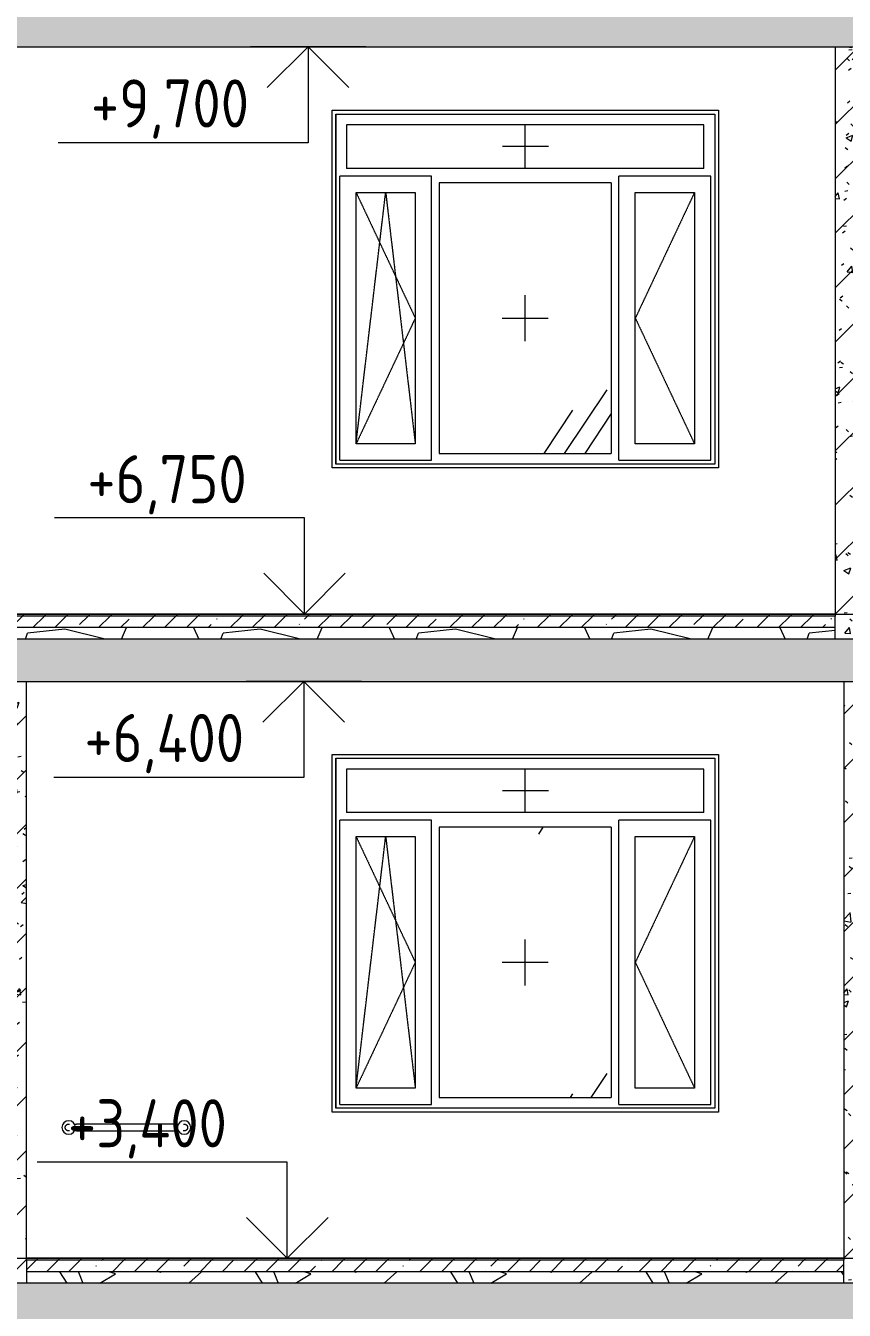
# Model space of a CAD drawing. Header units: millimetres. Extents: x -515342 to 330399, y -224905 to 507333.
# Drawn here: x 181827 to 186083, y 91161 to 97841 of the extents above; entities that cross this region are included whole.
import ezdxf

# ---------------------------------------------------------------- set-up
doc = ezdxf.new("R2010")
doc.units = ezdxf.units.MM
doc.linetypes.add('ASVP_Штриховая_ш2 п1', pattern=[3, 2, -1])
doc.layers.get('0').update_dxf_attribs({"lineweight": 0})
for name, color, linetype, lineweight in [('Аннотация', 7, 'Continuous', 0), ('Линии', 7, 'Continuous', 0), ('Окна', 7, 'Continuous', 0), ('Окна открывание', 7, 'Continuous', 0), ('Отметки', 7, 'Continuous', 0), ('Перекрытие', 7, 'Continuous', 0), ('Сантехника', 7, 'Continuous', 0), ('Стены внутренние', 7, 'Continuous', 0), ('Стены перегородки', 7, 'Continuous', 0)]:
    doc.layers.add(name, color=color, linetype=linetype, lineweight=lineweight)
doc.styles.add('GOST Common_1', font='', dxfattribs={"width": 0.9, "height": 250})
doc.styles.get('GOST Common_1').set_extended_font_data('GOST Common')
pattern_1 = [(236.31, (49717.4, 8823.7), (-1777.9963, -3556.002), [641.067, -5769.603]), (236.31, (49752.95, 8717), (-1777.9963, -3556.002), [384.64, -6026.03]), (236.31, (49539.6, 8717), (-1777.9963, -3556.002), [384.64, -6026.03])]
pattern_2 = [(45, (136801.12, 95610.5), (-141.42136, 141.42136), [])]
pattern_3 = [(50, (136801.12, 95610.5), (364.368, -31.8783), [38.1, -419.1]), (355, (136801.12, 95610.5), (-70.4859, 382.1133), [30.48, -335.28]), (100.451, (136831.5, 95607.84), (293.885, 350.2334), [32.38, -356.18]), (46.184, (136801.12, 95712.1), (542.1585, -84.086), [57.15, -628.65]), (96.636, (136846.3, 95705.1), (474.805, 494.8554), [48.57, -534.27]), (351.184, (136801.1, 95712.1), (474.81, 494.85), [45.72, -502.92]), (21, (136851.92, 95686.7), (303.2285, -204.5305), [38.1, -419.1]), (326, (136851.92, 95686.7), (123.604, 368.376), [30.48, -335.28]), (71.451, (136877.2, 95669.65), (426.834, 163.8427), [32.38, -356.18]), (37.5, (136801.12, 95610.49), (6.17665, 169.11015), [16.764, -314.452, 16.764, -323.596, -336.55]), (37.5, (136801.12, 95610.49), (6.17665, 169.11015), [-671.576, 16.764, -319.786]), (7.5, (136801.12, 95610.5), (133.6389, 200.3615), [16.764, -177.292, 16.764, -306.832, -128.27]), (7.5, (136801.12, 95610.5), (133.6389, 200.3615), [-517.652, 16.764, -111.506]), (327.5, (136687.84, 95610.49), (271.18182, -11.45836), [16.764, -110.236, 16.764, -379.476, -525.78]), (327.5, (136687.84, 95610.49), (271.18182, -11.45836), [-523.24, 16.764, -509.016]), (317.5, (136637.04, 95610.5), (296.2585, 50.8528), [16.764, -148.336, 16.764, -246.38, -373.38]), (317.5, (136637.04, 95610.5), (296.2585, 50.8528), [-428.244, 16.764, -356.616])]
pattern_4 = [(45, (136801.12, 95610.5), (-224.5064, 224.5064), []), (45, (137025.63, 95610.5), (-224.5064, 224.5064), [396.875, -79.375, 3.353, -76.022])]
pattern_5 = [(228.013, (137532.64, 96626.49), (-8127.96659, -9144.02968), [136.689, -13532.193]), (184.97, (137441.203, 96524.893), (12191.995474, 1016.05502), [234.562, -23221.62]), (132.51, (137207.52, 96504.57), (10159.91241, -11176.07977), [165.393, -16373.889]), (267.274, (136811.283, 96250.573), (1015.889526, 20320.005773), [213.602, -21146.575]), (292.834, (136801.123, 96037.213), (-5080.074175, 12191.970117), [209.453, -20735.923]), (357.274, (136882.403, 95844.173), (-20320.005773, 1015.889526), [213.602, -21146.575]), (37.694, (137095.763, 95834.013), (-13208.042725, -10159.944606), [282.477, -27965.247]), (72.255, (137319.283, 96006.733), (7112.12749, 22351.9589), [266.688, -26402.102]), (121.43, (137400.563, 96260.733), (-8128.10005, 13207.93827), [214.325, -21218.218]), (175.236, (137288.8, 96443.61), (11175.99406, -1016.06972), [244.685, -11989.575]), (222.397, (137044.963, 96463.933), (-12192.085586, -11175.907293), [316.431, -31326.709]), (138.814, (137817.12, 96240.41), (-7111.99222, 6096.00977), [108.002, -10692.226]), (171.469, (137735.843, 96311.533), (13207.991535, -2032.054043), [205.473, -20341.855]), (225, (137532.64, 96342), (1e-13, -1016.001), [143.684, -1293.157]), (203.199, (137461.52, 96463.93), (5079.98556, 2032.0367), [77.377, -7660.249]), (291.801, (137390.4, 96433.45), (-1015.9787, 3048.0072), [109.426, -5361.901]), (30.964, (137431.04, 96331.85), (3047.9913, 2032.0134), [177.728, -5746.519]), (161.565, (137583.44, 96423.3), (2031.999, -1016.0024), [128.515, -3084.36]), (16.39, (136801.12, 96433.453), (10159.97517, 3048.081194), [180.035, -17823.531]), (70.346, (136973.84, 96484.25), (-4064.03389, -11175.98797), [151.04, -14952.887]), (293.199, (137583.44, 96626.49), (-2032.0367, 5079.98556), [154.752, -7582.873]), (343.61, (137644.4, 96484.253), (-10159.97517, 3048.081194), [180.035, -17823.531]), (339.444, (136801.12, 95803.53), (-5080.00148, 2031.99615), [173.614, -8507.094]), (294.775, (136963.68, 95742.57), (-5079.97321, 11176.01259), [145.469, -14401.437]), (66.801, (137593.6, 95610.49), (2032.0367, 5079.98556), [154.752, -7582.873]), (17.354, (137654.56, 95752.73), (-13208.00149, -4063.99474), [170.313, -16860.951]), (69.444, (137095.76, 95610.49), (-2031.99615, -5080.00148), [86.807, -8593.901]), (101.31, (137532.64, 95610.5), (-1016.0048, 4063.9989), [51.806, -5128.797]), (165.964, (137522.48, 95661.3), (3048.0036, -1015.9877), [209.453, -3979.621]), (186.009, (137319.28, 95712.093), (10159.99987, 1015.999794), [194.107, -19216.546]), (303.69, (137431.04, 96240.4), (-1015.9976, 2032.0017), [146.53, -3516.71]), (353.157, (137512.323, 96118.493), (17271.99206, -2032.068835), [255.823, -25326.404]), (60.945, (137766.32, 96088.01), (-4064.04974, -7111.97225), [104.603, -10355.757]), (90, (137817.1, 96179.5), (-1016, 1016), [60.96, -955.04]), (120.256, (137298.96, 95742.57), (4063.94492, -7112.03103), [141.147, -13973.576]), (48.013, (137227.84, 95864.49), (8127.96659, 9144.02968), [273.377, -13395.505]), (0, (137410.7, 96067.7), (1016, 1016), [264.16, -751.84]), (325.305, (137674.88, 96067.69), (-10160.01873, 7111.97318), [160.644, -15903.726]), (254.055, (137806.96, 95976.25), (-1015.9713, -4064.0072), [147.932, -7248.66]), (207.646, (137766.323, 95834.013), (-19303.995784, -10160.00796), [240.858, -23844.986]), (175.426, (137552.963, 95722.253), (-13207.99929, 1016.017778), [254.812, -25226.339])]
pattern_6 = [(45, (136801.12, 95610.5), (-114.04925, 114.04925), []), (45, (136915.17, 95610.5), (-114.04925, 114.04925), [201.613, -40.323, 3.353, -36.97])]

# ---------------------------------------------------------------- blocks, each defined once
blk = doc.blocks.new('Окно_ПВХ_3Створки_1Фрамуга-верх - АР_Окно_ОП_1820_h_х1970_3ст2фр-в-V36-О_АР_П_Разрез 1-1')
at = {"layer": 'Окна'}
h = blk.add_hatch(dxfattribs=at)
h.set_pattern_fill('FP_5', color=256, style=0, pattern_type=2)
h.set_pattern_definition(pattern_1)
h.paths.add_polyline_path([(95393.9, 4285), (95701.9, 4285), (95701.9, 5593), (95393.9, 5593), (95393.9, 4593)])
at = {"layer": 'Окна открывание'}
h = blk.add_hatch(dxfattribs=at)
h.set_pattern_fill('FP_5', color=256, style=0, pattern_type=2)
h.set_pattern_definition(pattern_1)
h.paths.add_polyline_path([(95826.9, 4236), (96720.9, 4236), (96720.9, 5642), (95826.9, 5642), (95826.9, 4329.1)])
at = {"layer": 'Окна', "color": 253, "true_color": 0xaaaaaa}
for p, q in [((95288.9, 6000), (97258.9, 6000)), ((95288.9, 6000), (95288.9, 4180)), ((95288.9, 4180), (95288.9, 6000)), ((95288.9, 6000), (97258.9, 6000)), ((97258.9, 6000), (97258.9, 4180)), ((97258.9, 6000), (97258.9, 4180)), ((97202.9, 5944), (95344.9, 5944)), ((95344.9, 5944), (95344.9, 5718)), ((97202.9, 5718), (97202.9, 5944)), ((97202.9, 5718), (95344.9, 5718)), ((95786.9, 5678), (95308.9, 5678)), ((95308.9, 4200), (95308.9, 5678)), ((95786.9, 4200), (95786.9, 5678)), ((95826.9, 5642), (95826.9, 4236)), ((96720.9, 5642), (95826.9, 5642)), ((96720.9, 5642), (96720.9, 4236)), ((97238.9, 5678), (96760.9, 5678)), ((96760.9, 4200), (96760.9, 5678)), ((97238.9, 4200), (97238.9, 5678)), ((95393.9, 5593), (95701.9, 5593)), ((95393.9, 4285), (95393.9, 5593)), ((95701.9, 5593), (95701.9, 4285)), ((96845.9, 5593), (97153.9, 5593)), ((96845.9, 4285), (96845.9, 5593)), ((97153.9, 5593), (97153.9, 4285)), ((95701.9, 4285), (95393.9, 4285)), ((97153.9, 4285), (96845.9, 4285)), ((95826.9, 4236), (96720.9, 4236)), ((97258.9, 4180), (95288.9, 4180)), ((97258.9, 4180), (95288.9, 4180)), ((95308.9, 4200), (95786.9, 4200)), ((96760.9, 4200), (97238.9, 4200))]:
    blk.add_line(p, q, dxfattribs=at)
at = {"layer": 'Окна открывание', "linetype": 'ASVP_Штриховая_ш2 п1'}
for p, q in [((96273.9, 5718), (96273.9, 5944)), ((96393.9, 5831), (96153.9, 5831)), ((95393.9, 4285), (95547.9, 5593)), ((95393.9, 5593), (95701.9, 4939)), ((95547.9, 5593), (95701.9, 4285)), ((97153.9, 5593), (96845.9, 4939)), ((96273.9, 4819), (96273.9, 5059)), ((95701.9, 4939), (95393.9, 4285)), ((96153.9, 4939), (96393.9, 4939)), ((96845.9, 4939), (97153.9, 4285))]:
    blk.add_line(p, q, dxfattribs=at)
blk = doc.blocks.new('Окно_ПВХ_3Створки_1Фрамуга-верх - АР_Окно_ОП_1820_h_х1970_3ст2фр-в-V60-О_АР_П_Разрез 1-1')
at = {"layer": 'Окна'}
h = blk.add_hatch(dxfattribs=at)
h.set_pattern_fill('FP_5', color=256, style=0, pattern_type=2)
h.set_pattern_definition(pattern_1)
h.paths.add_polyline_path([(95393.9, 7635), (95701.9, 7635), (95701.9, 8943), (95393.9, 8943), (95393.9, 7881.6)])
at = {"layer": 'Окна открывание'}
h = blk.add_hatch(dxfattribs=at)
h.set_pattern_fill('FP_5', color=256, style=0, pattern_type=2)
h.set_pattern_definition(pattern_1)
h.paths.add_polyline_path([(95826.9, 7586), (96720.9, 7586), (96720.9, 8992), (95826.9, 8992), (95826.9, 7679.1)])
at = {"layer": 'Окна', "color": 253, "true_color": 0xaaaaaa}
for p, q in [((95288.9, 9350), (97258.9, 9350)), ((95288.9, 9350), (95288.9, 7530)), ((95288.9, 7530), (95288.9, 9350)), ((95288.9, 9350), (97258.9, 9350)), ((97202.9, 9294), (95344.9, 9294)), ((95344.9, 9294), (95344.9, 9068)), ((97202.9, 9068), (97202.9, 9294)), ((97258.9, 9350), (97258.9, 7530)), ((97258.9, 9350), (97258.9, 7530)), ((95786.9, 9028), (95308.9, 9028)), ((95308.9, 7550), (95308.9, 9028)), ((97202.9, 9068), (95344.9, 9068)), ((95786.9, 7550), (95786.9, 9028)), ((97238.9, 9028), (96760.9, 9028)), ((96760.9, 7550), (96760.9, 9028)), ((97238.9, 7550), (97238.9, 9028)), ((95826.9, 8992), (95826.9, 7586)), ((96720.9, 8992), (95826.9, 8992)), ((96720.9, 8992), (96720.9, 7586)), ((95393.9, 8943), (95701.9, 8943)), ((95393.9, 7635), (95393.9, 8943)), ((95701.9, 8943), (95701.9, 7635)), ((96845.9, 8943), (97153.9, 8943)), ((96845.9, 7635), (96845.9, 8943)), ((97153.9, 8943), (97153.9, 7635)), ((95701.9, 7635), (95393.9, 7635)), ((97153.9, 7635), (96845.9, 7635)), ((95308.9, 7550), (95786.9, 7550)), ((95826.9, 7586), (96720.9, 7586)), ((96760.9, 7550), (97238.9, 7550)), ((97258.9, 7530), (95288.9, 7530)), ((97258.9, 7530), (95288.9, 7530))]:
    blk.add_line(p, q, dxfattribs=at)
at = {"layer": 'Окна открывание', "linetype": 'ASVP_Штриховая_ш2 п1'}
for p, q in [((96273.9, 9068), (96273.9, 9294)), ((96393.9, 9181), (96153.9, 9181)), ((95393.9, 7635), (95547.9, 8943)), ((95393.9, 8943), (95701.9, 8289)), ((95547.9, 8943), (95701.9, 7635)), ((97153.9, 8943), (96845.9, 8289)), ((96273.9, 8169), (96273.9, 8409)), ((95701.9, 8289), (95393.9, 7635)), ((96153.9, 8289), (96393.9, 8289)), ((96845.9, 8289), (97153.9, 7635))]:
    blk.add_line(p, q, dxfattribs=at)
blk = doc.blocks.new('СД_Люблино_Фасады_rvt-1-О_АР_П_Разрез 1-1')
at = {"layer": 'Стены внутренние'}
for p, q in [((95268.9, 9370), (97278.9, 9370)), ((95268.9, 7510), (95268.9, 9370)), ((97278.9, 9370), (97278.9, 7510)), ((97278.9, 7510), (95268.9, 7510)), ((95268.9, 6020), (97278.9, 6020)), ((95268.9, 4160), (95268.9, 6020)), ((97278.9, 6020), (97278.9, 4160)), ((97278.9, 4160), (95268.9, 4160))]:
    blk.add_line(p, q, dxfattribs=at)
at = {"layer": 'Окна', "lineweight": 9}
for name in ['Окно_ПВХ_3Створки_1Фрамуга-верх - АР_Окно_ОП_1820_h_х1970_3ст2фр-в-V60-О_АР_П_Разрез 1-1', 'Окно_ПВХ_3Створки_1Фрамуга-верх - АР_Окно_ОП_1820_h_х1970_3ст2фр-в-V36-О_АР_П_Разрез 1-1']:
    blk.add_blockref(name, (0, 0), dxfattribs=at)
blk = doc.blocks.new('МГН_Санузел_Поручень горизонтальный - АР_Сантехнические приборы_МГН_Поручень горизонтальный_на дверь-10674815-О_АР_П_Разрез 1-1')
at = {"layer": 'Сантехника'}
for p, q in [((94460, 698), (93940, 698)), ((93940, 662), (94460, 662))]:
    blk.add_line(p, q, dxfattribs=at)
at = {"layer": 'Сантехника', "flags": 128}
for points in [[(93899.3, 662), (93898.6, 662.1), (93897.8, 662.1), (93897.1, 662.2), (93896.4, 662.4), (93895.7, 662.5), (93895, 662.7), (93894.3, 662.9), (93893.7, 663.2), (93893, 663.4), (93892.3, 663.7), (93891.7, 664), (93891.1, 664.4), (93890.4, 664.7), (93889.8, 665.1), (93889.3, 665.6), (93888.7, 666), (93888.1, 666.5), (93887.6, 667), (93887.1, 667.5), (93886.6, 668), (93886.1, 668.5), (93885.7, 669.1), (93885.3, 669.7), (93884.9, 670.3), (93884.5, 670.9), (93884.1, 671.5), (93883.8, 672.2), (93883.5, 672.8), (93883.2, 673.5), (93883, 674.2), (93882.8, 674.8), (93882.6, 675.5), (93882.4, 676.2), (93882.3, 676.9), (93882.2, 677.7), (93882.1, 678.4), (93882, 679.1), (93882, 679.8), (93882, 680.5), (93882, 681.2), (93882.1, 682), (93882.2, 682.7), (93882.3, 683.4), (93882.5, 684.1), (93882.6, 684.8), (93882.9, 685.5), (93883.1, 686.2), (93883.3, 686.8), (93883.6, 687.5), (93883.9, 688.1), (93884.3, 688.8), (93884.6, 689.4), (93885, 690), (93885.4, 690.6), (93885.9, 691.2), (93886.3, 691.7), (93886.8, 692.3), (93887.3, 692.8), (93887.8, 693.3), (93888.4, 693.7), (93888.9, 694.2), (93889.5, 694.6), (93890.1, 695), (93890.7, 695.4), (93891.3, 695.8), (93892, 696.1), (93892.6, 696.4), (93893.3, 696.7), (93894, 697), (93894.7, 697.2), (93895.3, 697.4), (93896, 697.6), (93896.7, 697.7), (93897.5, 697.8), (93898.2, 697.9), (93898.9, 698), (93899.6, 698)], [(93900, 698), (93900.1, 698), (93900.3, 698), (93900.5, 698), (93900.8, 698), (93901.1, 698), (93901.6, 698), (93902, 698), (93902.6, 698), (93903.2, 698), (93903.8, 698), (93904.5, 698)], [(93930.1, 698), (93931.6, 698), (93933.2, 698), (93934.8, 698), (93936.4, 698), (93938, 698), (93939.6, 698), (93940, 698)], [(94460, 698), (94461.6, 698), (94463.2, 698), (94464.8, 698), (94466.4, 698), (94467.9, 698), (94469.5, 698)], [(94496, 698), (94496.7, 698), (94497.3, 698), (94497.8, 698), (94498.3, 698), (94498.7, 698), (94499.1, 698), (94499.4, 698), (94499.7, 698), (94499.8, 698), (94499.9, 698), (94500, 698)], [(94500.7, 698), (94501.4, 697.9), (94502.2, 697.9), (94502.9, 697.8), (94503.6, 697.6), (94504.3, 697.5), (94505, 697.3), (94505.7, 697.1), (94506.3, 696.8), (94507, 696.6), (94507.7, 696.3), (94508.3, 696), (94508.9, 695.6), (94509.6, 695.3), (94510.2, 694.9), (94510.7, 694.4), (94511.3, 694), (94511.9, 693.5), (94512.4, 693), (94512.9, 692.5), (94513.4, 692), (94513.9, 691.5), (94514.3, 690.9), (94514.7, 690.3), (94515.1, 689.7), (94515.5, 689.1), (94515.9, 688.5), (94516.2, 687.8), (94516.5, 687.2), (94516.8, 686.5), (94517, 685.8), (94517.2, 685.2), (94517.4, 684.5), (94517.6, 683.8), (94517.7, 683.1), (94517.8, 682.3), (94517.9, 681.6), (94518, 680.9), (94518, 680.2), (94518, 679.5), (94518, 678.8), (94517.9, 678), (94517.8, 677.3), (94517.7, 676.6), (94517.5, 675.9), (94517.4, 675.2), (94517.1, 674.5), (94516.9, 673.8), (94516.7, 673.2), (94516.4, 672.5), (94516.1, 671.9), (94515.7, 671.2), (94515.4, 670.6), (94515, 670), (94514.6, 669.4), (94514.1, 668.8), (94513.7, 668.3), (94513.2, 667.7), (94512.7, 667.2), (94512.2, 666.7), (94511.6, 666.3), (94511.1, 665.8), (94510.5, 665.4), (94509.9, 665), (94509.3, 664.6), (94508.7, 664.2), (94508, 663.9), (94507.4, 663.6), (94506.7, 663.3), (94506, 663), (94505.3, 662.8), (94504.7, 662.6), (94504, 662.4), (94503.3, 662.3), (94502.5, 662.2), (94501.8, 662.1), (94501.1, 662), (94500.4, 662)], [(93904, 662), (93903.3, 662), (93902.7, 662), (93902.2, 662), (93901.7, 662), (93901.3, 662), (93900.9, 662), (93900.6, 662), (93900.3, 662), (93900.2, 662), (93900.1, 662), (93900, 662)], [(93940, 662), (93938.4, 662), (93936.8, 662), (93935.2, 662), (93933.6, 662), (93932.1, 662), (93930.5, 662)], [(94469.9, 662), (94468.4, 662), (94466.8, 662), (94465.2, 662), (94463.6, 662), (94462, 662), (94460.4, 662), (94460, 662)], [(94500, 662), (94499.9, 662), (94499.7, 662), (94499.5, 662), (94499.2, 662), (94498.9, 662), (94498.4, 662), (94498, 662), (94497.4, 662), (94496.8, 662), (94496.2, 662), (94495.5, 662)]]:
    blk.add_lwpolyline(points, dxfattribs=at)
at = {"layer": 'Сантехника'}
for centre, start, end in [((93900, 680), 90, 270), ((93900, 680), 270, 90), ((94500, 680), 90, 270), ((94500, 680), 270, 90)]:
    blk.add_arc(centre, 35, start, end, dxfattribs=at)
blk = doc.blocks.new('Высотные отметки - Стрелка вверх-5091-О_АР_П_Разрез 1-1')
at = {"layer": 'Аннотация'}
for p, q in [((-1085.5, 1260), (-2385.5, 1260)), ((-1085.5, 760), (-1085.5, 1260)), ((-1085.5, 760), (-1297.6, 972.1)), ((-1085.5, 760), (-873.4, 972.1)), ((-785.5, 760), (-1385.5, 760))]:
    blk.add_line(p, q, dxfattribs=at)
blk = doc.blocks.new('Высотные отметки - Стрелка вниз-5092-О_АР_П_Разрез 1-1')
at = {"layer": 'Аннотация'}
for p, q in [((6005.2, -350), (6605.2, -350)), ((6305.2, -350), (6093.1, -562.1)), ((6305.2, -350), (6305.2, -850)), ((6305.2, -350), (6517.3, -562.1)), ((6305.2, -850), (7605.2, -850))]:
    blk.add_line(p, q, dxfattribs=at)

msp = doc.modelspace()

# ---------------------------------------------------------------- hatches: boundary and pattern name
at = {"layer": 'Перекрытие'}
h = msp.add_hatch(dxfattribs=at)
h.set_pattern_fill('FP_1', color=256, style=0, pattern_type=2)
h.set_pattern_definition(pattern_4)
h.paths.add_polyline_path([(190085.5296, 97731.3929), (190085.5296, 97951.3929), (141000.5296, 97951.3929), (141000.5296, 97731.3929), (189732.2317, 97731.3929)])
h.paths.add_polyline_path([(88622.7373, 97731.3929), (137020.5296, 97731.3929), (137020.5296, 97951.3929), (87845.5296, 97951.3929), (87845.5296, 97731.3929)])
h = msp.add_hatch(dxfattribs=at)
h.set_pattern_fill('FP_19', color=256, style=0, pattern_type=2)
h.set_pattern_definition(pattern_6)
h.paths.add_polyline_path([(185588.4, 94771.3929), (186035.5296, 94771.3929), (186035.5296, 94779.3929), (179080.5296, 94779.3929), (179080.5296, 94771.3929), (184759.6336, 94771.3929)])
h = msp.add_hatch(dxfattribs=at)
h.set_pattern_fill('FP_19', color=256, style=0, pattern_type=2)
h.set_pattern_definition(pattern_6)
h.paths.add_polyline_path([(185588.4, 94711.3929), (186035.5296, 94711.3929), (186035.5296, 94771.3929), (179080.5296, 94771.3929), (179080.5296, 94711.3929), (184759.6336, 94711.3929)])
h = msp.add_hatch(dxfattribs=at)
h.set_pattern_fill('FP_23', color=256, style=0, pattern_type=2)
h.set_pattern_definition(pattern_5)
h.paths.add_polyline_path([(185588.4, 94651.3929), (186035.5296, 94651.3929), (186035.5296, 94711.3929), (179080.5296, 94711.3929), (179080.5296, 94651.3929), (184759.6336, 94651.3929)])
h = msp.add_hatch(dxfattribs=at)
h.set_pattern_fill('FP_1', color=256, style=0, pattern_type=2)
h.set_pattern_definition(pattern_4)
h.paths.add_polyline_path([(87845.5296, 94431.3929), (137410.5296, 94431.3929), (137410.5296, 94651.3929), (87845.5296, 94651.3929), (87845.5296, 94435.9791)])
h.paths.add_polyline_path([(141249.4004, 94431.3929), (190085.5296, 94431.3929), (190085.5296, 94651.3929), (140610.5296, 94651.3929), (140610.5296, 94431.3929), (141042.2088, 94431.3929)])
h = msp.add_hatch(dxfattribs=at)
h.set_pattern_fill('FP_19', color=256, style=0, pattern_type=2)
h.set_pattern_definition(pattern_6)
h.paths.add_polyline_path([(185588.4, 91421.3929), (186080.5296, 91421.3929), (186080.5296, 91429.3929), (181830.5296, 91429.3929), (181830.5296, 91421.3929), (184759.6336, 91421.3929)])
h = msp.add_hatch(dxfattribs=at)
h.set_pattern_fill('FP_19', color=256, style=0, pattern_type=2)
h.set_pattern_definition(pattern_6)
h.paths.add_polyline_path([(185588.4, 91361.3929), (186080.5296, 91361.3929), (186080.5296, 91421.3929), (181830.5296, 91421.3929), (181830.5296, 91361.3929), (184759.6336, 91361.3929)])
h = msp.add_hatch(dxfattribs=at)
h.set_pattern_fill('FP_23', color=256, style=0, pattern_type=2)
h.set_pattern_definition(pattern_5)
h.paths.add_polyline_path([(185588.4, 91301.3929), (186080.5296, 91301.3929), (186080.5296, 91361.3929), (181830.5296, 91361.3929), (181830.5296, 91301.3929), (184759.6336, 91301.3929)])
h = msp.add_hatch(dxfattribs=at)
h.set_pattern_fill('FP_1', color=256, style=0, pattern_type=2)
h.set_pattern_definition(pattern_4)
h.paths.add_polyline_path([(190085.5296, 91081.3929), (190085.5296, 91301.3929), (141000.5296, 91301.3929), (141000.5296, 91081.3929), (189732.2317, 91081.3929)])
h.paths.add_polyline_path([(87845.5296, 91081.3929), (137020.5296, 91081.3929), (137020.5296, 91301.3929), (87845.5296, 91301.3929)])
at = {"layer": 'Стены внутренние'}
h = msp.add_hatch(dxfattribs=at)
h.set_pattern_fill('FP_2', color=256, style=0, pattern_type=2)
h.set_pattern_definition(pattern_2)
h.paths.add_polyline_path([(186035.5296, 94651.3929), (186185.5296, 94651.3929), (186185.5296, 97731.3929), (186035.5296, 97731.3929), (186035.5296, 95174.4794)])
h = msp.add_hatch(dxfattribs=at)
h.set_pattern_fill('FP_3', color=256, style=0, pattern_type=2)
h.set_pattern_definition(pattern_3)
h.paths.add_polyline_path([(186035.5296, 94651.3929), (186185.5296, 94651.3929), (186185.5296, 97731.3929), (186035.5296, 97731.3929), (186035.5296, 95174.4794)])
h = msp.add_hatch(dxfattribs=at)
h.set_pattern_fill('FP_2', color=256, style=0, pattern_type=2)
h.set_pattern_definition(pattern_2)
h.paths.add_polyline_path([(181680.5296, 91301.3929), (181830.5296, 91301.3929), (181830.5296, 94431.3929), (181680.5296, 94431.3929), (181680.5296, 91481.9777)])
h = msp.add_hatch(dxfattribs=at)
h.set_pattern_fill('FP_3', color=256, style=0, pattern_type=2)
h.set_pattern_definition(pattern_3)
h.paths.add_polyline_path([(181680.5296, 91301.3929), (181830.5296, 91301.3929), (181830.5296, 94431.3929), (181680.5296, 94431.3929), (181680.5296, 91481.9777)])
h = msp.add_hatch(dxfattribs=at)
h.set_pattern_fill('FP_2', color=256, style=0, pattern_type=2)
h.set_pattern_definition(pattern_2)
h.paths.add_polyline_path([(186230.5296, 91301.3929), (186230.5296, 94431.3929), (186080.5296, 94431.3929), (186080.5296, 91301.3929)])
h = msp.add_hatch(dxfattribs=at)
h.set_pattern_fill('FP_3', color=256, style=0, pattern_type=2)
h.set_pattern_definition(pattern_3)
h.paths.add_polyline_path([(186230.5296, 91301.3929), (186230.5296, 94431.3929), (186080.5296, 94431.3929), (186080.5296, 91301.3929)])

# ---------------------------------------------------------------- linework, layer by layer
at = {"layer": 'Линии'}
for p, q in [((143960.5296, 94781.3929), (189585.5296, 94781.3929)), ((143960.5296, 91431.3929), (189585.5296, 91431.3929))]:
    msp.add_line(p, q, dxfattribs=at)
at = {"layer": 'Перекрытие'}
for p, q in [((143805.5296, 97731.3929), (190085.5296, 97731.3929)), ((186035.5296, 94781.3929), (179080.5296, 94781.3929)), ((186035.5296, 94779.3929), (179080.5296, 94779.3929)), ((186035.5296, 94771.3929), (179080.5296, 94771.3929)), ((186035.5296, 94651.3929), (186035.5296, 94771.3929)), ((186035.5296, 94711.3929), (179080.5296, 94711.3929)), ((190085.5296, 94651.3929), (143805.5296, 94651.3929)), ((143805.5296, 94431.3929), (190085.5296, 94431.3929)), ((186080.5296, 91431.3929), (181830.5296, 91431.3929)), ((186080.5296, 91429.3929), (181830.5296, 91429.3929)), ((181830.5296, 91421.3929), (181830.5296, 91301.3929)), ((186080.5296, 91421.3929), (181830.5296, 91421.3929)), ((186080.5296, 91301.3929), (186080.5296, 91421.3929)), ((186080.5296, 91361.3929), (181830.5296, 91361.3929)), ((190085.5296, 91301.3929), (143805.5296, 91301.3929))]:
    msp.add_line(p, q, dxfattribs=at)
at = {"layer": 'Стены перегородки'}
for p, q in [((186035.5296, 97731.3929), (186035.5296, 94771.3929)), ((181830.5296, 91421.3929), (181830.5296, 94431.3929)), ((186080.5296, 94431.3929), (186080.5296, 91421.3929))]:
    msp.add_line(p, q, dxfattribs=at)

# ---------------------------------------------------------------- block references
msp.add_blockref('СД_Люблино_Фасады_rvt-1-О_АР_П_Разрез 1-1', (88150.5296, 88031.3929))
at = {"layer": 'Отметки', "extrusion": (0, 0, -1)}
for p in [(-189600.2743, 98081.3929), (-189577.5286, 94781.3929)]:
    msp.add_blockref('Высотные отметки - Стрелка вниз-5092-О_АР_П_Разрез 1-1', p, dxfattribs=at)
at = {"layer": 'Отметки'}
for p in [(184361.8287, 94021.3929), (184272.6633, 90671.3929)]:
    msp.add_blockref('Высотные отметки - Стрелка вверх-5091-О_АР_П_Разрез 1-1', p, dxfattribs=at)
at = {"layer": 'Сантехника'}
msp.add_blockref('МГН_Санузел_Поручень горизонтальный - АР_Сантехнические приборы_МГН_Поручень горизонтальный_на дверь-10674815-О_АР_П_Разрез 1-1', (88150.5296, 91431.3929), dxfattribs=at)

# ---------------------------------------------------------------- texts
at = {"layer": 'Отметки', "char_height": 250, "attachment_point": 1, "line_spacing_factor": 1.022761, "style": 'GOST Common_1'}
for s, insert, width in [('+9,700', (182166.412, 97561.9495), 1028.822569), ('+6,750', (182147.6533, 95608.1), 1028.822569), ('+6,400', (182132.3523, 94261.9495), 1055.976244), ('+3,400', (182047.1738, 92258.1), 1055.976244)]:
    msp.add_mtext(s, dxfattribs=dict(at, insert=insert, width=width))

doc.saveas('drawing.dxf')
